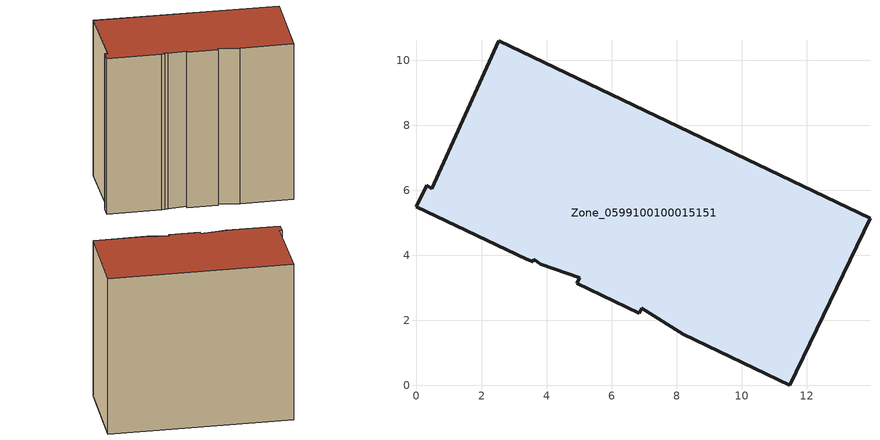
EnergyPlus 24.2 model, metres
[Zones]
Zone_0599100100015151
 floor ground (C_G): 3.61,3.87 3.6,3.8 3.39,3.88 0,5.5 0.31,6.15 0.47,6.04 2.54,10.6 13.95,5.13 11.49,0 8.2,1.57 6.92,2.38 6.85,2.22 4.94,3.14 5.02,3.31 3.83,3.73 z0
 wall outside (C_F): 11.49,0 13.95,5.13 2.54,10.6 0.47,6.04 0.31,6.15 0,5.5 3.39,3.88 3.6,3.8 3.61,3.87 3.83,3.73 5.02,3.31 4.94,3.14 6.85,2.22 6.92,2.38 8.2,1.57 11.49,0 z0:11.7
 roof outside (C_R): 3.6,3.8 3.61,3.87 3.83,3.73 5.02,3.31 4.94,3.14 6.85,2.22 6.92,2.38 8.2,1.57 11.49,0 13.95,5.13 2.54,10.6 0.47,6.04 0.31,6.15 0,5.5 3.39,3.88 z11.7
[BUILDING]
Pand.0599100100015151: North Axis=0; Terrain=City; Loads Convergence Tolerance Value=0.04; Temperature Convergence Tolerance Value=0.4; Solar Distribution=FullExterior; Maximum Number of Warmup Days=25; Minimum Number of Warmup Days=1
[Site:Location]
Rotterdam.The.Hague.AP_ZH_NLD Design_Conditions: Latitude=51.96; Longitude=4.45; Time Zone=1; Elevation=-4.5
[SITE:GROUNDTEMPERATURE:BUILDINGSURFACE]
18, 18, 18, 18, 18, 18, 18, 18, 18, 18, 18, 18
[MATERIAL] Thermal Absorptance=0.9; Solar Absorptance=0.7; Visible Absorptance=0.7
Name | Roughness | Thickness | Conductivity | Density | Specific Heat
G.TI.2015-2018 | MediumSmooth | 0.15 | 0.0428571 | 540 | 1210
F.TI.2015-2018 | Rough | 0.3 | 0.0666667 | 1920 | 840
R.TI.2015-2018 | MediumRough | 0.2 | 0.0333333 | 1500 | 1000
[CONSTRUCTION]
C_G: G.TI.2015-2018
C_F: F.TI.2015-2018
C_R: R.TI.2015-2018
[ZONE]
Zone_0599100100015151: Type=1; Multiplier=1; Ceiling Height=Autocalculate; Volume=Autocalculate; Floor Area=autocalculate; Part of Total Floor Area=Yes
[ZONEINFILTRATION:DESIGNFLOWRATE]
Infil_Zone_0599100100015151: Zone or ZoneList or Space or SpaceList=Zone_0599100100015151; Schedule=AlwaysOn; Design Flow Rate Calculation Method=Flow/Area; Flow Rate per Floor Area=0.0015; Constant Term Coefficient=1; Temperature Term Coefficient=0; Velocity Term Coefficient=0; Velocity Squared Term Coefficient=0
[HVACTEMPLATE:ZONE:IDEALLOADSAIRSYSTEM]
Zone_0599100100015151: Maximum Heating Supply Air Temperature=50; Minimum Cooling Supply Air Temperature=13; Maximum Heating Supply Air Humidity Ratio=0.0156; Minimum Cooling Supply Air Humidity Ratio=0.0077; Heating Limit=NoLimit; Cooling Limit=NoLimit; Dehumidification Control Type=ConstantSensibleHeatRatio; Cooling Sensible Heat Ratio=0.7; Dehumidification Setpoint=60; Humidification Control Type=None; Humidification Setpoint=30; Outdoor Air Method=None; Outdoor Air Flow Rate per Person=0.00944; Outdoor Air Flow Rate per Zone Floor Area=0; Outdoor Air Flow Rate per Zone=0; Demand Controlled Ventilation Type=None; Outdoor Air Economizer Type=NoEconomizer; Heat Recovery Type=None; Sensible Heat Recovery Effectiveness=0.7; Latent Heat Recovery Effectiveness=0.65
[ZONECONTROL:THERMOSTAT]
ThermostatControl_Zone_0599100100015151: Zone or ZoneList=Zone_0599100100015151; Control Type Schedule=DualSetpointControlType; Control 1=Thermostat_Zone_0599100100015151; Temperature Difference Between Cutout And Setpoint=0
[THERMOSTATSETPOINT:DUALSETPOINT]
Thermostat_Zone_0599100100015151: Heating Setpoint Temperature Schedule=HeatingSetpoint_Zone_0599100100015151; Cooling Setpoint Temperature Schedule=CoolingSetpoint_Zone_0599100100015151
[SCHEDULE:COMPACT]
HeatingSetpoint_Zone_0599100100015151: Through: 12/31, For: AllDays, Until: 24:00, 21
CoolingSetpoint_Zone_0599100100015151: Through: 12/31, For: AllDays, Until: 24:00, 24
DualSetpointControlType: Through: 12/31, For: AllDays, Until: 24:00, 4
AlwaysOn: Through: 12/31, For: AllDays, Until: 24:00, 1
